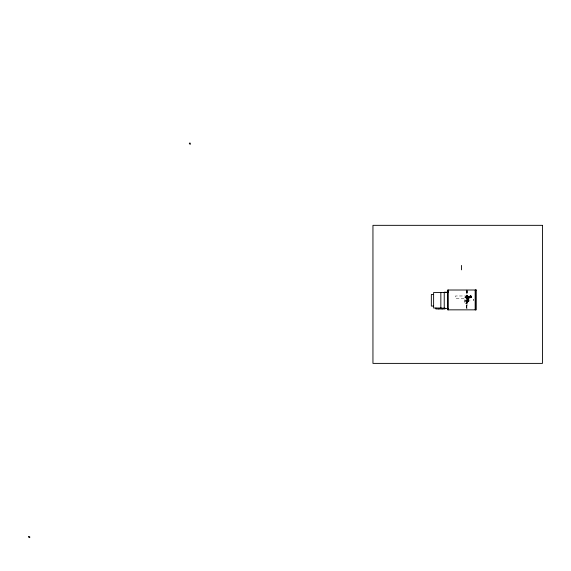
<?xml version="1.0" encoding="UTF-8"?>
<svg xmlns="http://www.w3.org/2000/svg" width="571" height="571" viewBox="0 0 571 571"><rect width="100%" height="100%" fill="white"/><g stroke="black" fill="none" stroke-linecap="round" stroke-linejoin="round"><path stroke-width="0.43" stroke-dasharray="2.85 2.14" d="M468.249 296.513L468.705 297.855L465.95 297.584L466.207 296.742L465.872 297.498L466.536 297.234L465.879 296.806L467.171 296.178L467.57 296.306L467.542 297.841L468.927 297.848L469.598 297.327L469.633 296.056L471.189 295.928L471.325 296.477L471.061 295.871L467.499 296.342L468.67 296.242L468.67 297.869L468.141 296.527L468.37 297.891L468.905 297.491L468.548 296.064L469.383 296.263L469.79 297.727L471.182 297.612L471.189 295.928M466.464 296.813C464.972 297.305 466.764 297.091 466.536 297.234M465.843 296.863C466.486 298.012 465.815 297.07 466.043 296.877C466.635 297.926 465.629 296.092 466.379 297.527C465.222 295.906 466.942 297.555 465.85 297.113C467.057 297.755 465.658 296.627 466.136 296.82C466.464 297.677 465.508 296.642 466.45 297.534M468.213 296.527C467.264 295.207 468.441 299.204 467.221 297.57C466.85 294.229 468.663 298.597 468.163 296.256C467.228 296.706 467.606 299.518 467.592 296.306C468.077 295.899 467.956 298.298 468.52 297.719C468.206 297.141 468.32 295.178 468.377 296.792C468.655 300.467 468.249 293.63 468.82 297.734C468.32 293.972 467.256 299.111 468.434 297.148M470.425 297.669L470.226 295.935L470.583 297.348L470.64 295.906L471.261 297.063L471.132 296.477M466.314 296.984C465.793 297.006 465.836 297.505 466.314 296.92M466.321 297.248C465.679 297.127 466.086 296.999 466.222 297.527C466.022 295.443 465.522 298.897 466.371 296.749M466.329 297.412C465.793 296.87 466.036 297.134 466.172 297.227M471.189 296.049L471.361 297.47L470.097 297.691L469.697 296.014L469.319 297.669L469.562 296.185L470.161 295.985L470.254 297.719L469.926 296.342L470.561 296.064L470.176 297.741L470.433 295.942M468.784 296.806L468.77 297.498L468.641 296.064L468.87 297.484M470.39 297.712L470.568 295.942L471.004 296.984L470.868 297.698L470.326 295.935L470.668 296.656C470.226 299.775 470.061 293.601 471.111 296.97L470.74 295.914L470.904 297.669L470.483 297.298L470.947 297.562L470.261 297.598L470.333 295.942L470.361 297.734L470.104 296.32M470.982 295.935L471.139 297.655L471.41 296.156M466.193 297.348C465.943 297.37 465.672 296.82 466.314 297.384M466.243 296.984C465.679 296.463 465.936 297.662 466.264 296.949M470.839 296.071L470.425 296.078L470.875 297.669L470.561 296.064L470.518 296.627C470.361 295.707 470.04 298.255 470.497 297.727M467.542 297.841L467.349 296.185L468.67 296.263M467.856 297.498L468.084 297.912L468.32 296.47M470.019 297.584C468.434 295.293 470.468 298.497 469.319 296.128C468.663 298.169 470.211 297.341 469.219 296.142M466.635 296.52C467.799 295.014 468.199 299.432 467.471 297.213C467.613 294.929 469.205 296.97 467.992 297.912M467.835 296.506L467.635 302.038L466.885 301.98M468.163 297.776L467.827 296.285L468.427 296.113M466.885 297.912C468.127 296.77 467.264 298.412 467.992 297.22L467.999 297.776M467.62 297.527L468.113 297.491L468.163 296.235L468.256 297.876M468.163 297.491C468.384 295.999 467.642 296.727 467.471 296.171C466.714 297.805 467.877 298.39 467.549 296.185M468.184 297.541C468.712 296.599 467.956 298.619 468.912 297.819M468.491 296.52C468.092 295.521 468.72 298.926 468.47 296.199M468.591 297.512L468.577 296.82L468.598 297.491M469.319 297.669C470.076 298.669 468.648 294.607 469.205 297.341C469.676 298.426 469.833 295.728 469.155 296.256M469.505 297.348C469.241 296.006 470.197 295.514 469.84 297.712C469.098 298.519 470.283 295.55 470.026 296.72L469.755 297.705L470.668 297.591M469.776 296.192L470.09 297.605M471.004 296.984L470.911 297.541L470.732 296.056M468.299 297.198L468.348 296.799M469.412 297.691C470.647 299.361 468.47 294.015 470.047 297.056M467.692 297.57L467.863 296.142M469.912 297.584L469.954 295.971L469.84 297.027L470.147 295.956L470.604 297.291M467.585 296.585C467.556 295.307 466.214 298.505 468.441 297.848M471.004 296.899L471.189 296.349L471.082 297.627L471.361 296.642M467.499 296.363L467.321 297.57L467.242 296.356M466.186 297.534C465.536 297.441 466.464 297.063 465.85 297.041M466.307 297.534L465.836 297.07L466.222 297.141M473.423 299.896L473.487 300.296M473.445 300.032L473.68 299.511M467.363 296.206L467.506 297.962L466.885 297.541M470.297 297.034L470.261 295.949L470.361 297.612M467.635 297.255L467.656 296.563M467.906 297.562L467.763 296.849L467.706 297.248M468.47 297.505L468.22 296.135L468.199 296.856M469.333 296.156L469.426 297.648M465.829 297.263L466.222 297.391M470.583 297.348L470.575 296.342M470.618 296.62L470.525 296.977L470.397 295.964L470.154 297.006M471.311 297.284L471.096 296.627M470.376 297.334L470.404 297.363M471.111 296.956L471.296 297.277M470.012 297.056L469.99 297.605M466.721 297.734C468.42 299.033 467.328 294.593 467.999 296.877M468.491 297.484L468.82 297.734M469.519 296.413L469.576 296.206M469.483 296.413L469.733 296.085M470.019 297.334L469.904 296.149M469.862 296.363L470.026 296.72L470.133 296.135M470.49 296.071L470.397 296.627L470.254 296.121M470.889 297.32L470.875 296.642L470.461 297.712M473.345 299.896L473.759 299.511M468.077 297.491L468.291 297.876L467.827 296.834M468.199 297.213L467.927 296.128L467.82 296.563M470.868 297.698L471.132 297.505M467.535 297.534L468.12 297.898L467.442 297.227M469.54 296.499L469.519 297.07M467.264 297.541L467.478 297.948M469.198 296.763L469.119 297.063M468.605 296.221L468.855 296.799M467.206 296.884L467.264 297.241M466.885 295.707L467.314 295.707M467.314 295.978L455.472 295.978L455.472 298.412L467.314 298.412M467.314 297.791L464.216 297.791L464.216 302.216L467.314 302.216M468.134 298.155L467.071 298.155L467.071 301.766L468.134 301.766M466.885 298.719L467.314 298.719M468.149 298.726L468.555 298.726M467.214 298.861L470.126 298.918L470.268 299.661L470.218 300.831L467.214 301.06M467.406 299.004L467.877 299.004M467.413 299.247L467.87 299.29M467.413 299.454L467.87 299.454M467.413 299.497L467.87 299.497M467.856 301.524L467.856 300.039L467.349 300.039L467.349 301.524L467.87 301.481L467.421 301.452M467.378 300.082L467.87 300.082M467.171 300.817L464.894 300.817L464.894 303.251L467.171 303.251M468.149 301.195L468.555 301.195M467.228 301.681L468.07 301.681M466.885 302.466L467.314 302.466L467.235 289.197M466.885 303.536L467.221 298.155M473.802 300.532L473.409 300.296M470.682 297.334L470.704 296.649M468.092 298.019L468.092 301.902M467.984 298.155L467.984 301.766M467.849 298.819L467.87 299.654L467.413 299.654L467.406 298.819M467.749 299.09L467.72 299.654M467.813 300.11L467.813 301.452M467.57 298.819L467.535 299.654M467.092 290.696L467.092 296.221M467.021 303.008L466.992 308.718M466.885 290.011L466.885 309.846M466.807 290.011L466.807 309.075M466.707 290.875L466.707 309.846M466.557 298.019L466.557 301.902M468.555 298.019L465.436 298.019L465.436 301.902L468.555 301.902L468.555 298.019"/><path stroke-width="0.86" d="M447.621 291.831L448.206 291.831M447.621 291.938L447.414 292.523M448.206 292.224L444.238 292.224L444.238 308.49L448.206 308.49M447.621 292.523L433.617 292.523L433.617 308.019L441.383 308.019M433.617 294.472L431.341 294.472L431.341 306.07L433.617 306.07M444.238 308.169L440.841 308.169L440.841 292.552M447.621 308.604L447.414 308.019M447.621 308.882L448.206 308.882M475.322 290.011L475.322 309.846M475.272 290.011L475.272 309.846M461.568 265.422L461.568 269.847M448.206 290.011L448.256 309.846M444.937 308.019L444.937 308.961L435.923 308.961L435.923 308.019M442.118 308.59L442.118 308.961M438.842 308.59L438.842 308.961M189.651 143.15L189.315 143.735L190.321 144.313L190.321 143.15L189.651 143.15M28.885 536.512L28.55 537.09L29.556 537.675L29.892 537.09L28.885 536.512M542.45 225.338L372.949 225.338L372.949 363.392L542.45 363.392L542.45 225.338M476.257 290.011L447.621 290.011L447.621 309.846L476.257 309.846L476.257 290.011"/></g></svg>
